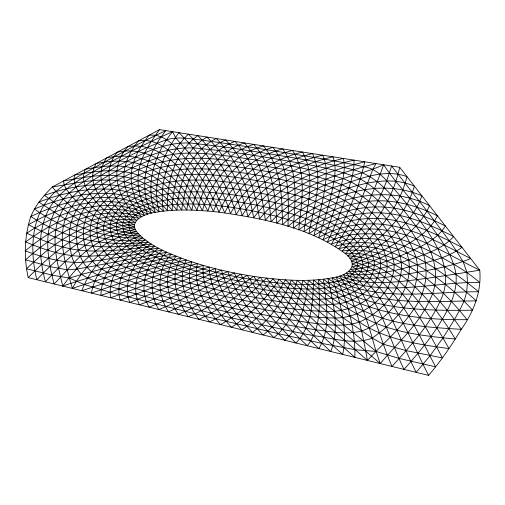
<?xml version="1.0" encoding="UTF-8"?>
<svg xmlns="http://www.w3.org/2000/svg" width="505" height="505" viewBox="0 0 505 505"><rect width="100%" height="100%" fill="white"/><g stroke="black" fill="none" stroke-linecap="round" stroke-linejoin="round"><path stroke-width="0.76" d="M399.708 167.288C392.29 201.268 371.775 231.492 345.092 253.428C308.782 226.897 262.625 218.52 219.012 212.15C197.859 209.903 176.277 208.628 155.218 212.384C144.948 213.451 126.307 221.575 138.408 233.72C151.33 247.027 169.39 253.579 186.37 259.999C210.288 268.3 235.103 273.868 260.17 277.308C283.974 280.269 308.359 282.175 332.126 277.876C346.247 275.995 361.529 266.318 345.092 253.428C394.885 250.278 435.556 291.183 461.28 329.329C451.546 345.458 440.833 361.024 428.625 375.385L28.211 277.636C24.41 260.233 24.189 241.983 28.52 224.656C31.468 209.531 41.801 197.499 52.4 186.938L159.555 129.615L399.708 167.288L479.75 270.169C481.719 291.72 473.538 312.033 461.28 329.329C431.409 327.53 400.856 325.731 372.684 314.735C351.328 306.333 331.659 294.125 313.586 280.073C312.784 301.832 312.096 326.407 295.955 342.996C274.928 322.417 254.69 300.336 240.759 274.209L195.157 299.364L168.525 311.888C157.093 294.566 156.215 269.676 171.328 254.204C137.051 260.662 102.799 267.934 69.419 278.085L52.021 275.149L26.588 268.786C55.544 240.412 93.974 214.221 136.533 220.23C116.011 205.68 97.724 174.957 117.362 152.188C156.79 143.654 186.294 179.597 202.385 210.642C211.046 181.005 233.02 154.53 263.402 145.907C281.556 167.742 282.099 197.79 282.447 224.782C298.771 209.291 318.8 198.124 339.985 190.776C363.739 182.936 390.163 175.74 414.365 186.124C405.01 218.463 378.239 242.4 349.82 258.535C397.656 264.014 427.609 310.095 448.977 348.601C418.071 344.296 385.845 339.821 359.308 322.07C339.354 309.799 320.65 295.589 302.867 280.363C298.6 301.517 291.322 323.623 273.855 337.605C255.265 318.314 236.763 297.363 227.906 271.614C201.173 282.421 175.98 296.7 149.076 307.141C138.124 287.913 145.812 263.383 162.515 250.19C139.083 253.592 115.834 258.219 92.339 261.186C69.412 265.239 46.618 258.712 25.25 250.878C56.712 224.485 100.072 204.159 141.514 216.702C132.758 206.917 126.086 194.892 124.356 181.743C122.216 166.726 129.274 152.276 138.49 140.882C156.891 137.852 171.227 151.538 182.778 163.816C195.776 177.716 205.642 194.236 213.381 211.551C224.965 181.118 251.143 157.124 282.743 148.937C299.13 171.82 294.952 201.754 293.43 228.134C330.365 197.651 385.056 183.138 429.572 205.674C415.552 236.327 382.519 252.929 352.332 264.046C396.614 279.593 415.381 328.692 435.626 366.845L399.064 358.398L376.086 351.455L355.223 349.731L321.975 343.406L278.236 333.622L205.175 316.338L109.869 292.193L84.064 284.466L69.419 278.085C63.529 257.001 57.488 233.373 68.074 212.674C79.935 190.278 103.588 178.025 125.057 166.524C148.596 154.562 174.692 145.011 201.527 148.722C228.033 151.052 254.312 155.363 280.553 159.694C307.33 164.857 334.998 168.02 360.216 178.94C384.292 192.67 401.69 215.641 416.145 238.783C430.443 260.031 429.004 288.525 413.917 308.946C401.172 328.439 383.017 343.4 367.413 360.444L311.055 310.726L279.196 279.372C266.539 298.209 250.6 314.886 231.492 327.253C216.096 310.682 200.952 289.144 203.269 265.39C171.65 273.912 141.463 286.903 110.608 297.748C106.877 272.997 128.447 253.106 148.142 242.015C106.953 247.298 65.713 239.484 30.843 216.487C68.648 198.421 118.012 186.68 155.218 212.384C144.676 184.622 154.379 153.829 172.615 131.66L175.708 137.966L193.674 158.153L205.794 174.547L216.108 192.897L224.712 212.851C239.547 181.832 269.405 160.072 302.47 152.03C316.187 176.479 307.293 205.743 303.941 231.757C321.994 218.375 343.646 210.03 365.974 207.574C393.736 204.127 421.012 213.609 445.416 226.038C435.247 241.876 416.53 248.593 400.137 256.003C384.343 262.209 368.076 268.572 350.924 269.298C386.975 292.029 397.65 336.709 416.208 372.355L430.102 355.653L443.036 337.82L454.588 319.305L459.695 310.076L464.164 300.986L466.696 291.896L467.428 282.421L466.923 272.378L463.218 261.893L456.69 251.357L449.475 240.992L427.11 211.134L391.558 166.006C382.178 197.758 366.081 227.843 342.137 250.998C392.922 243.782 437.721 282.649 467.03 319.671C415.224 320.227 360.425 312.993 318.605 279.732C319.488 301.933 322.064 327.246 307.293 345.767C284.927 324.475 263.559 301.706 247.229 275.351C224.611 288.911 202.89 304.275 178.341 314.287C166.928 297.451 162.263 273.047 176.112 256.174C137.764 263.761 99.763 273.533 62.721 286.057C57.444 263.2 50.027 238.486 59.811 215.698C70.517 191.269 95.622 178.36 117.709 165.937C142.303 153.539 168.758 139.247 197.291 143.849C221.335 146.216 245.203 150.048 269.07 153.791C297.344 158.519 325.776 162.73 353.576 169.832C382.209 177.268 398.811 204.5 416.088 226.291C432.305 247.557 443.232 276.26 428.934 301.517C417.648 325.769 397.031 343.375 380.246 363.568L318.99 311.219L285.344 279.814C274.84 299.471 260.517 317.323 241.863 329.79C226.032 312.431 209.695 291.631 209.24 267.063C178.839 276.001 149.991 289.371 120.215 300.096C113.556 276.639 132.733 255.505 151.311 244.066C129.261 246.225 106.927 248.34 84.859 245.196C64.842 242.45 46.22 234.042 28.52 224.656C64.735 204.014 112.981 190.903 151.443 213.211C137.379 185.423 146.873 153.406 165.987 130.625C144.872 140.188 124.52 151.342 104.062 162.225C87.744 171.555 70.41 179.515 55.79 191.496C30.635 212.984 29.391 249.849 36.814 279.738C62.746 252.45 94.486 224.51 134.456 224.813C114.098 215.376 82.214 188.82 96.076 163.57C115.007 159.574 135.794 159.694 152.863 169.869C169.371 179.243 182.16 193.989 191.812 210.13C197.815 181.396 215.206 152.56 244.369 142.921C263.964 164.15 268.685 194.015 271.109 221.72C284.107 207.839 299.964 196.83 317.115 188.712C338.293 178 362.104 174.414 383.648 164.769C395.649 183.056 411.291 198.635 424.036 216.411C436.516 234.307 452.404 251.705 455.952 273.969C458.003 293.803 447.26 311.648 437.04 327.707C427.299 342.56 415.817 356.151 403.994 369.37C387.644 335.995 379.577 295.419 348.841 271.406C366.781 273.047 384.362 267.48 401.355 262.48C419.434 255.751 440.164 251.383 453.616 236.574C428.291 223.57 400.875 211.551 371.781 212.864C349.447 213.785 327.385 220.925 308.978 233.663C313.371 207.707 324.336 178.991 312.488 153.602C278.596 161.695 247.008 182.362 230.469 213.647C220.748 182.576 201.842 155.489 178.966 132.657C162.174 155.01 151.443 183.763 159.201 211.69C123.649 182.842 73.168 192.702 34.39 209.013C66.597 231.587 105.747 244.205 145.263 239.957C123.971 250.632 101.082 269.657 100.937 295.381C132.979 284.454 164.561 271.841 197.455 263.648C192.329 286.272 206.204 308.239 220.489 324.576C240.929 313.144 257.935 296.593 272.94 278.804C298.215 307.065 326.533 332.328 354.908 357.388C355.394 329.67 347.901 301.958 336.103 276.974C381.338 298.139 432.015 281.986 479.498 282.39C465.004 269.626 447.739 260.725 430.778 251.743C418.178 245.48 405.111 240.033 391.407 236.712C370.247 231.707 347.314 232.811 327.379 241.882C333.956 228.462 339.909 214.72 344.789 200.58C348.583 187.374 354.75 174.086 353.942 160.11C316.105 169.219 277.605 185.625 253.693 217.731C248.283 188.75 237.476 159.725 216.273 138.509C189.848 151.437 178.783 182.475 176.908 210.143C165.476 195.113 149.436 183.46 131.167 178.36C108.935 172.18 85.762 176.933 63.605 180.948C63.662 187.374 68.68 192.134 72.417 196.855C77.379 202.372 82.915 207.353 88.855 211.803C102.913 222.099 119.325 229.668 136.767 231.593C105.122 237.666 81.153 261.016 62.721 286.057M383.648 164.769C372.785 194.627 360.115 224.51 338.861 248.63C359.364 243.378 381.092 247.551 400.137 256.003C427.672 268.786 452.297 287.743 472.592 310.228C421.707 310.72 366.396 310.556 323.37 279.252C326.148 302.041 331.469 327.795 318.876 348.595C295.084 326.527 272.346 303.05 253.706 276.386C232.603 290.912 212.182 307.065 188.207 316.685C176.857 300.027 168.916 276.443 181.131 258.106C144.247 265.737 108.045 276.5 72.329 288.405L69.419 278.085M72.329 288.405C86.405 262.632 109.711 241.504 138.408 233.72C104.68 231.883 73.048 213.198 52.4 186.938C76.11 183.227 100.312 176.864 124.356 181.743C142.953 185.543 160.035 195.833 172.23 210.358C172.382 182.842 182.046 151.721 206.993 137.057C228.664 158.488 241.371 187.159 247.898 216.582C269.796 184.615 306.63 167.206 343.331 158.444C346.436 171.429 341.203 184.54 338.243 197.083C334.064 211.595 328.793 225.767 323.074 239.742C342.63 229.573 365.544 226.859 387.171 230.444C420.741 236.308 449.532 255.688 479.75 270.169C452.941 274.474 426.113 278.924 399.083 281.651C379.268 283.185 358.481 283.671 339.789 275.9C356.044 301.226 362.255 331.255 367.413 360.444M159.555 129.615C149.682 143.218 139.595 157.97 138.231 175.235C137.126 188.851 141.116 202.461 147.883 214.189C108.278 195.151 61.345 210.244 26.746 233.171C45.589 242.141 65.562 249.792 86.62 250.802C109.44 251.982 132.152 248.675 154.77 246.118C136.956 257.954 121.055 280.433 129.81 302.438L196.249 275.383L215.345 268.66C218.659 293.784 235.822 314.318 252.386 332.359C270.617 319.621 283.021 300.443 291.347 280.13C317.942 305.841 347.926 327.587 376.086 351.455L380.246 363.568M28.211 277.636C56.396 248.7 92.074 219.397 135.043 222.452C114.654 210.295 89.309 182.116 106.744 157.869C125.025 153.987 144.986 156.417 160.306 167.692C175.955 178.486 187.873 193.844 197.045 210.339C204.348 181.15 224.062 153.451 253.851 144.405C272.75 165.88 275.446 195.877 276.816 223.21C292.528 207.385 312.027 195.719 332.77 187.746C356.524 180.702 382.026 167.603 406.973 176.63C398.78 209.708 375.322 237.003 347.674 255.934C396.577 256.944 432.192 300.469 455.264 339.032C424.989 336.04 393.78 332.877 366.276 318.825C345.496 308.372 326.318 294.983 308.334 280.281C305.86 301.719 301.775 325.195 284.814 340.282C265.062 320.359 245.752 298.903 234.314 272.965C208.862 284.574 184.824 299.156 158.772 309.508C147.447 291.379 150.755 266.432 166.789 252.21L86.765 267.366L76.836 269.039L67.411 269.853L50.153 266.665L25.578 259.848C55.67 232.3 96.707 209.07 138.793 218.311C118.025 200.687 107.3 168.739 127.942 146.526C166.959 141.154 192.323 181.219 207.839 211.046C217.92 180.992 242.053 155.767 273.028 147.416C290.369 169.718 288.601 199.753 287.989 226.423C323.623 196.527 376.743 176.365 421.89 195.801C410.666 227.395 380.631 247.702 351.436 261.236C397.763 271.627 421.94 319.621 442.424 357.906L406.102 350.59L382.998 344.12L372.204 338.098L342.579 317.487L319.368 299.37L297.199 280.313C290.968 301.113 280.9 321.742 263.048 334.966C245.531 316.288 227.723 295.665 221.562 270.175C193.598 280.269 167.231 294.257 139.424 304.786C129.28 284.233 141.261 260.561 158.507 248.157C135.403 251.143 112.388 255.252 89.069 256.199C67.026 257.386 45.709 250.335 25.641 241.952C58.63 217.093 103.954 199.544 144.563 215.338C136.773 204.601 131.42 191.761 131.167 178.36C130.82 162.187 139.405 147.618 149.019 135.252C168.032 133.244 178.461 151.929 190.316 163.424C202.574 177.899 211.772 194.69 219.012 212.15C232.18 181.409 260.258 158.557 292.553 150.477C307.753 174.08 301.176 203.755 298.752 229.914C316.458 215.932 337.7 206.621 359.888 202.669C386.369 197.322 413.608 203.85 437.406 215.749C429.585 231.959 413.21 241.289 398.003 249.533C383.453 256.957 368.366 263.976 352.162 266.804C394.077 287.566 408.109 336.949 428.625 375.385M172.615 131.66C152.062 140.971 131.622 150.547 111.813 161.354C93.728 171.605 74.544 180.784 59.407 195.321C36.486 217.706 37.566 253.125 45.444 281.841C69.109 255.789 97.541 229.182 134.677 227.155C119.748 222.762 106.656 213.362 96.152 202.038C88.703 193.352 79.418 181.162 85.358 169.308C105.154 165.242 126.686 163.475 145.49 172.401C162.73 180.31 176.535 194.229 186.705 210.03C191.414 181.724 206.513 151.898 234.951 141.444C255.177 162.547 261.874 192.209 265.34 220.313C293.279 187.639 335.692 173.827 375.985 163.563L372.797 169.434L362.546 196.331L354.194 214.852L344.915 231.643L335.288 246.32C388.143 230.671 439.262 267.385 476.36 300.923C426.542 301.075 371.926 307.147 327.884 278.634C333.092 302.224 340.017 328.13 330.775 351.493C305.399 328.61 281.083 304.395 260.17 277.308C240.954 292.932 221.689 309.155 198.875 319.299C186.515 303.013 176.251 279.839 186.37 259.999C150.9 267.801 116.283 279.158 81.898 290.741C91.045 264.424 114.61 245.001 140.39 235.816C121.067 235.81 101.84 231.139 84.575 222.497C69.804 215.603 57.93 204.216 44.415 195.416C84.184 181.03 136.407 176.422 167.717 210.686C165.785 183.176 174.736 152.415 197.714 135.599C219.858 157.358 234.415 185.632 242.11 215.521C262.089 183.706 297.23 165.286 332.909 156.809C337.454 168.834 333.78 181.876 331.438 193.97C328.035 208.78 323.446 223.279 318.56 237.659C337.719 226.499 360.463 222.244 382.437 224.346C414.352 227.768 442.576 244.382 470.704 258.541C448.554 267.77 424.269 270.693 400.825 275.339C381.812 278.066 361.839 280.622 343.166 274.638C361.138 296.605 368.423 324.728 376.086 351.455M103.721 225.861C101.978 250.606 127.449 263.471 147.435 269.979C177.129 280.673 207.902 288.052 238.764 294.478C271.987 300.361 306.011 308.315 339.859 303.555C360.658 299.793 385.012 281.885 379.842 258.181C371.213 231.858 346.323 214.505 321.944 203.875C294.945 193.074 266.167 187.607 237.508 183.328C208.799 179.363 178.789 177.457 150.85 186.755C131.799 193.396 107.117 203.244 103.721 225.861M76.47 231.404C76.059 245.878 79.392 262.606 91.765 271.614C105.286 279.757 120.727 283.81 135.656 288.525C172.249 298.998 209.228 308.082 246.402 316.231C269.436 321.3 292.521 326.217 315.84 329.815C333.407 331.823 352.673 336.513 369.199 327.808C393.73 312.803 417.048 283.381 406.885 253.131C393.938 220.855 367.103 193.005 333.868 181.693C301.39 171.41 267.555 166.265 233.916 161.442C199.45 155.723 162.964 156.594 131.369 173.114C107.3 184.704 78.471 201.653 76.47 231.404M110.273 224.315C108.531 246.749 131.837 258.844 149.789 265.34C177.577 275.945 206.57 283.008 235.633 289.094C267.41 294.97 299.825 301.599 332.271 298.423C351.486 296.29 376.945 283.198 374.079 260.523C366.8 235.766 342.674 220.552 320.486 210.307C294.813 199.576 267.341 193.97 239.957 189.653C212.46 185.72 183.921 183.283 156.746 190.555C138.749 196.06 114.888 203.464 110.273 224.315M394.203 264.658C393.761 294.579 363.581 318.245 334.809 318.011C298.79 317.588 263.427 309.451 228.317 302.186C192.916 294.017 157.326 285.748 123.397 272.561C100.571 265.845 84.808 244.041 91.822 220.218C102.408 193.061 132.992 181.592 158.728 173.493C187.727 165.394 218.192 169.333 247.482 173.518C280.597 179.262 314.886 184.325 344.789 200.58C367.659 215.004 390.864 236.403 394.203 264.658M83.59 228.083C82.441 241.548 86.254 256.269 96.562 265.535C108.133 274.354 122.425 278.356 135.978 283.046C170.728 293.822 206.128 302.394 241.661 310.133C263.705 314.855 285.811 319.356 308.145 322.512C325.043 324.437 342.756 327.606 359.308 322.07C384.034 311.37 407.39 284.549 400.137 256.003C389.608 224.769 363.076 199.828 332.77 187.746C301.889 176.649 269.266 171.548 236.927 166.783C203.988 161.777 169.137 160.918 138.231 175.235C115.165 185.499 87.226 200.283 83.59 228.083C102.275 235.646 122.582 238.625 142.675 237.893C119.388 247.999 95.836 266.791 91.43 293.07C124.59 281.796 157.674 269.834 191.818 261.855C184.079 283.147 196.325 305.721 209.625 321.925C231.284 311.206 249.401 294.825 266.583 278.116C289.655 305.752 315.903 330.459 342.699 354.409C348.09 329.058 340.206 301.965 332.126 277.876C376.945 302.987 429.944 291.398 478.652 291.783C438.971 259.4 384.621 224.334 331.457 244.073C346.417 218.482 358.14 190.682 364.793 161.808C325.776 171.416 285.413 186.629 259.532 218.981C255.075 190.448 246.345 161.076 225.59 139.973C198.029 151.513 185.095 182.097 181.737 210.036C170.98 194.589 156.058 181.712 138.231 175.235C117.722 167.673 95.42 171.012 74.551 175.09C71.811 188.15 84.013 198.314 92.144 206.791C104.459 217.655 119.218 226.322 135.498 229.409C120.341 231.946 105.614 237.382 92.926 246.131C77.732 256.275 66.849 271.16 54.092 283.955C47.988 260.7 43.424 234.774 54.407 212.195C67.784 186.806 95.502 174.572 119.3 161.051C134.816 153.04 150.559 145.358 167.073 139.626C178.505 136.331 190.372 138.925 201.912 140.119C226.593 143.414 251.193 147.309 275.787 151.191C305.26 156.058 334.853 160.356 364.029 166.802C376.894 168.619 385.271 178.997 393.338 188.112C402.82 198.837 411.872 209.941 420.356 221.468C437.538 243.858 454.715 273.123 440.006 301.365C428.852 326.268 409.921 346.323 391.994 366.441C378.075 334.935 372.078 297.988 346.209 273.161C364.648 277.087 383.522 272.788 401.595 268.931C422.016 263.023 444.469 260.088 462.024 247.387C435.48 233.783 407.743 219.473 377.285 218.469C355.072 217.876 332.625 223.62 313.857 235.633C317.935 220.969 321.855 206.223 324.38 191.199C326.135 179.338 328.092 166.416 322.632 155.193C287.869 163.437 254.526 182.98 236.271 214.537C227.559 184.104 210.926 156.354 188.403 134.141C168.051 153.558 158.873 183.466 163.368 211.128C129.766 179.389 78.25 186.9 38.841 202.101C53.486 211.21 67.386 221.79 83.59 228.083M116.661 223.223C114.957 243.574 136.59 254.545 152.56 261.034C178.486 271.482 205.705 278.305 233.001 284.062C263.37 289.889 294.301 295.526 325.346 293.487C342.952 292.029 368.732 284.044 368.486 262.568C362.413 239.452 339.006 226.41 318.92 216.727C294.491 206.261 268.338 200.529 242.204 196.18C215.843 192.171 188.674 189.482 162.294 194.816C145.345 199.229 122.513 204.254 116.661 223.223M69.873 228.727C68.446 244.231 70.561 262.366 81.362 274.278C95.3 283.154 111.75 286.701 127.342 291.581C165.16 301.946 203.231 311.415 241.472 320.107C265.472 325.605 289.491 331.078 313.693 335.648C332.644 338.015 353.658 345.42 372.204 338.098C397.587 320.435 424.011 290.829 416.063 257.5C404.05 223.639 376.932 191.515 342.857 178.543C309.199 167.805 274.032 162.907 239.212 157.516C219.997 155.003 200.624 152.232 181.2 153.4C164.056 154.789 147.713 160.792 132.146 167.811C106.214 180.569 74.664 197.095 69.873 228.727M363.038 264.304C360.065 286.07 330.44 288.002 313.233 289.037C285.508 289.258 257.96 284.921 230.854 279.442C203.597 273.571 176.34 266.545 150.9 254.911C138.275 248.738 121.055 238.979 122.885 222.553C130.909 204.203 155.445 201.962 172.798 198.85C196.666 196.401 220.71 199.008 244.281 202.871C271.052 207.618 297.881 213.905 322.575 225.558C338.716 234.307 358.91 244.767 363.038 264.304M387.24 266.602C384.412 295.135 353.431 312.721 326.697 311.383C292.313 310.682 258.478 303.505 224.946 296.454C191.603 288.709 158.002 280.843 126.389 267.442C106.662 260.99 91.26 239.206 98.948 218.488C110.683 193.756 139.664 184.173 164.295 177.596C192.5 171.391 221.613 175.184 249.805 179.408C281.512 185.045 314.243 190.65 342.541 206.873C363.348 220.401 385.978 240.008 387.24 266.602M128.99 222.269C127.418 238.89 146.766 247.046 159.006 253.466C181.402 263.553 205.226 270.08 229.175 275.288C256.856 280.988 285.085 285.129 313.416 284.378C328.332 282.699 351.998 282.983 357.66 265.731C354.523 246.541 330.958 237.287 315.575 229.421C293.386 219.972 269.859 214.063 246.194 209.689C221.878 205.44 197.07 202.638 172.382 204.645C157.383 206.981 137.537 207.751 128.99 222.269"/></g></svg>
